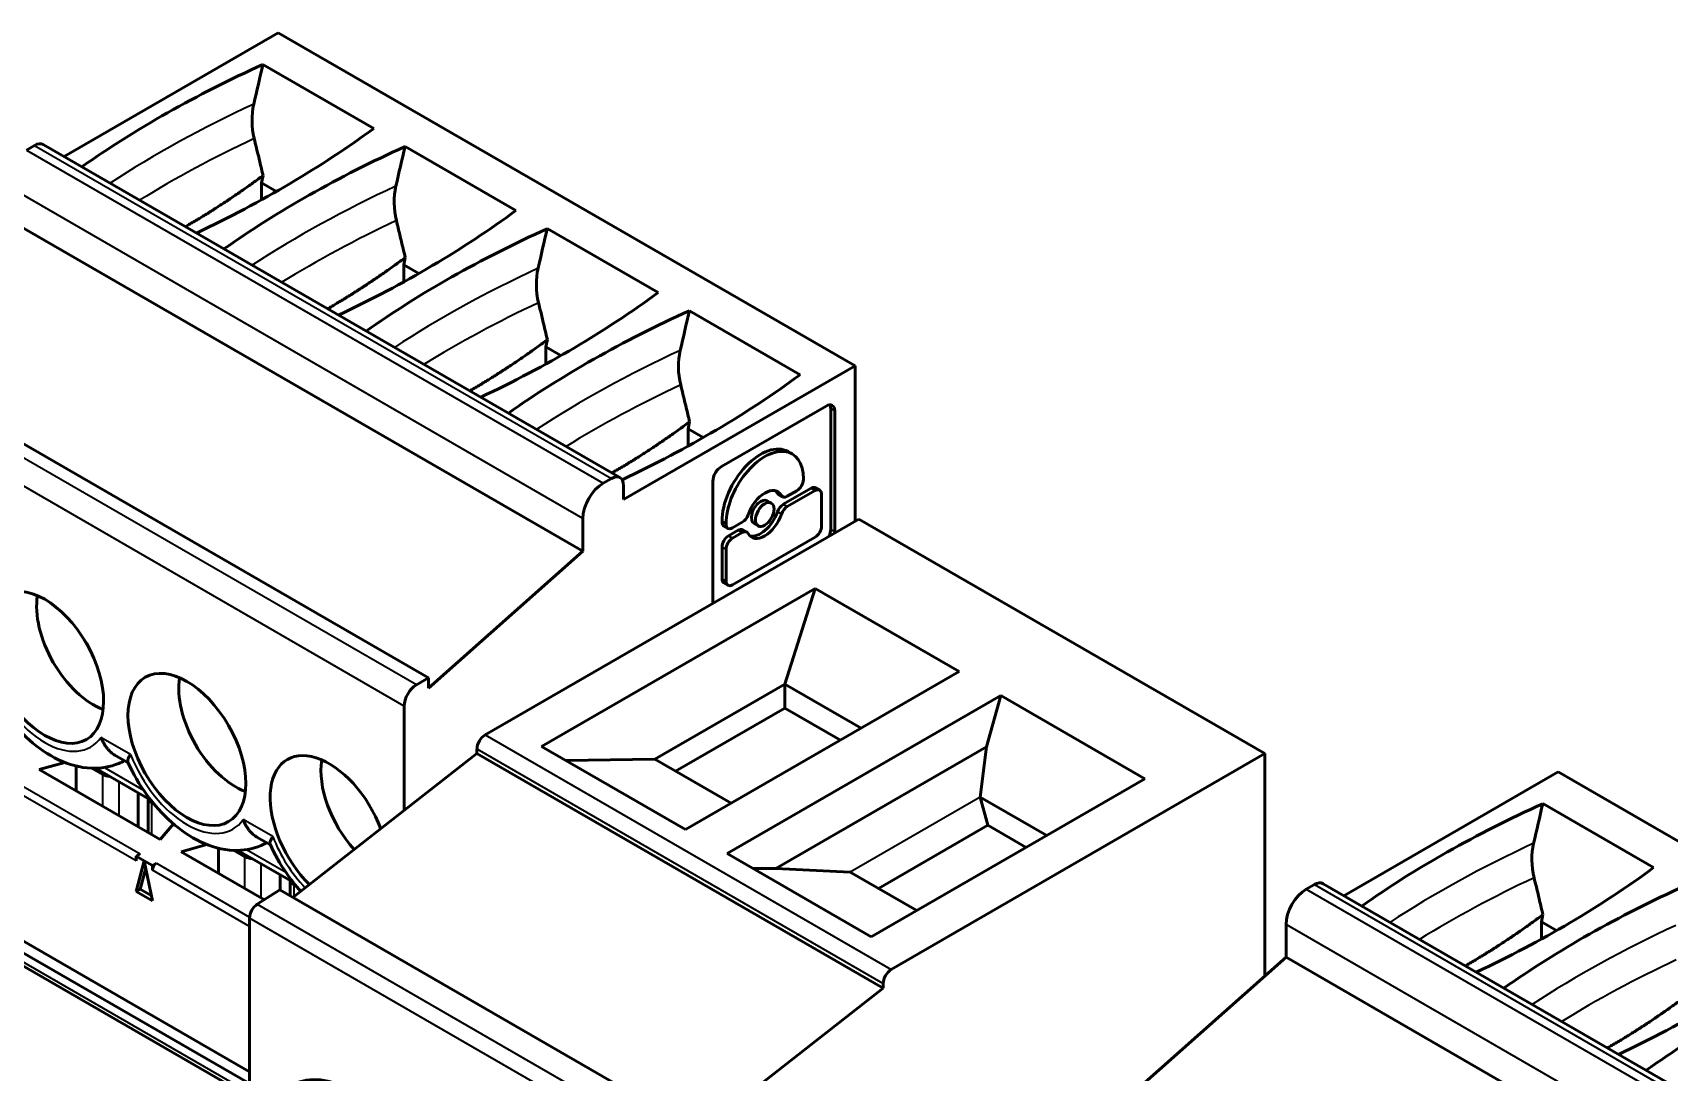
# Model space of a CAD drawing. Header units: millimetres. Extents: x 3137 to 5094, y 789 to 1822.
# Drawn here: x 4187.09 to 4215.58, y 1674.58 to 1692.67 of the extents above; entities that cross this region are included whole.
import ezdxf

# ---------------------------------------------------------------- set-up
doc = ezdxf.new("R2010")
doc.units = ezdxf.units.MM
doc.header["$LTSCALE"] = 1.8
doc.layers.add('외형선(ISO)', color=7, linetype='Continuous', lineweight=50)
doc.layers.add('좁은 외형선(ISO)', color=7, linetype='Continuous', lineweight=35)

msp = doc.modelspace()

# ---------------------------------------------------------------- linework, layer by layer
at = {"layer": '외형선(ISO)'}
for p, q in [((4187.634, 1690.515), (4191.364, 1692.669)), ((4191.364, 1692.669), (4201.405, 1686.872)), ((4191.097, 1692.118), (4193.026, 1691.004)), ((4186.98, 1690.628), (4187.122, 1690.709)), ((4187.272, 1690.724), (4197.313, 1684.927)), ((4193.572, 1690.689), (4195.5, 1689.575)), ((4191.074, 1690.06), (4191.1, 1690.185)), ((4191.074, 1689.763), (4191.074, 1690.06)), ((4191.336, 1689.909), (4191.074, 1690.06)), ((4196.668, 1683.647), (4186.627, 1689.444)), ((4196.047, 1689.26), (4197.975, 1688.147)), ((4193.549, 1688.631), (4193.575, 1688.757)), ((4193.549, 1688.334), (4193.549, 1688.631)), ((4193.811, 1688.48), (4193.549, 1688.631)), ((4198.522, 1687.831), (4200.45, 1686.718)), ((4193.981, 1681.442), (4183.94, 1687.239)), ((4196.024, 1687.203), (4196.05, 1687.328)), ((4196.285, 1687.052), (4196.024, 1687.203)), ((4196.024, 1686.905), (4196.024, 1687.203)), ((4197.375, 1684.545), (4201.405, 1686.872)), ((4201.405, 1686.872), (4201.405, 1684.169)), ((4199.079, 1685.121), (4200.903, 1686.173)), ((4200.981, 1686.128), (4200.981, 1684.023)), ((4201.052, 1686.087), (4201.052, 1683.982)), ((4198.499, 1685.774), (4198.525, 1685.899)), ((4198.76, 1685.623), (4198.499, 1685.774)), ((4198.499, 1685.476), (4198.499, 1685.774)), ((4200.238, 1685.38), (4200.308, 1685.339)), ((4197.021, 1684.831), (4197.163, 1684.912)), ((4200.505, 1684.893), (4200.505, 1684.904)), ((4197.375, 1684.79), (4197.375, 1684.545)), ((4198.93, 1682.757), (4198.93, 1684.863)), ((4200.074, 1684.635), (4200.145, 1684.594)), ((4200.153, 1684.463), (4200.639, 1684.743)), ((4200.71, 1684.702), (4200.224, 1684.422)), ((4200.224, 1684.602), (4200.394, 1684.7)), ((4200.718, 1684.751), (4200.789, 1684.71)), ((4200.822, 1684.085), (4200.822, 1684.638)), ((4199.876, 1684.525), (4199.947, 1684.484)), ((4194.965, 1680.451), (4201.47, 1684.207)), ((4196.668, 1683.647), (4196.668, 1684.218)), ((4199.089, 1684.168), (4199.089, 1684.158)), ((4199.122, 1684.085), (4199.193, 1684.044)), ((4199.16, 1684.127), (4199.16, 1684.117)), ((4199.272, 1684.052), (4199.442, 1684.15)), ((4199.45, 1684.019), (4199.521, 1683.978)), ((4199.648, 1684.129), (4199.719, 1684.088)), ((4208.541, 1680.124), (4201.47, 1684.207)), ((4199.201, 1683.913), (4199.371, 1684.011)), ((4199.442, 1683.97), (4199.272, 1683.872)), ((4199.272, 1683.061), (4200.71, 1683.892)), ((4193.981, 1681.264), (4196.668, 1683.647)), ((4199.089, 1683.167), (4199.089, 1683.719)), ((4199.16, 1683.678), (4199.16, 1683.126)), ((4200.709, 1682.999), (4195.948, 1680.25)), ((4199.122, 1683.094), (4199.193, 1683.054)), ((4200.709, 1682.999), (4200.18, 1681.335)), ((4203.217, 1681.551), (4200.709, 1682.999)), ((4187.976, 1682.124), (4188.068, 1681.964)), ((4203.217, 1681.551), (4198.456, 1678.802)), ((4193.768, 1681.32), (4193.981, 1681.442)), ((4193.981, 1681.442), (4193.981, 1681.264)), ((4197.917, 1680.028), (4200.18, 1681.335)), ((4200.18, 1681.335), (4200.18, 1680.918)), ((4200.18, 1681.335), (4201.511, 1680.566)), ((4193.556, 1679.135), (4193.556, 1680.952)), ((4198.277, 1679.82), (4200.18, 1680.918)), ((4203.942, 1681.133), (4199.181, 1678.384)), ((4200.18, 1680.918), (4201.15, 1680.358)), ((4203.942, 1681.133), (4203.695, 1680.245)), ((4206.45, 1679.685), (4203.942, 1681.133)), ((4190.451, 1680.695), (4190.543, 1680.535)), ((4188.752, 1679.964), (4188.517, 1680.1)), ((4191.619, 1677.622), (4194.823, 1680.124)), ((4194.823, 1680.206), (4194.823, 1680.124)), ((4201.894, 1676.042), (4194.823, 1680.124)), ((4195.948, 1680.25), (4198.456, 1678.802)), ((4197.917, 1680.028), (4196.372, 1680.005)), ((4197.917, 1680.028), (4199.248, 1679.26)), ((4200.027, 1678.128), (4203.695, 1680.245)), ((4202.036, 1676.368), (4208.541, 1680.124)), ((4203.695, 1680.245), (4203.584, 1679.369)), ((4208.541, 1680.124), (4208.541, 1676.255)), ((4187.199, 1679.846), (4187.647, 1679.972)), ((4187.199, 1679.846), (4189.307, 1678.629)), ((4187.846, 1679.472), (4187.846, 1679.908)), ((4188.119, 1679.87), (4188.31, 1679.76)), ((4188.185, 1679.87), (4189.147, 1679.314)), ((4209.915, 1677.651), (4213.645, 1679.805)), ((4213.645, 1679.805), (4223.686, 1674.008)), ((4206.45, 1679.685), (4201.688, 1676.936)), ((4188.925, 1678.85), (4188.925, 1679.442)), ((4189.1, 1679.341), (4189.1, 1678.749)), ((4189.203, 1679.244), (4189.158, 1679.27)), ((4192.926, 1679.266), (4193.018, 1679.106)), ((4203.584, 1679.369), (4204.743, 1678.7)), ((4203.584, 1679.369), (4203.715, 1678.877)), ((4213.378, 1679.254), (4215.307, 1678.14)), ((4189.307, 1678.629), (4189.538, 1678.903)), ((4190.863, 1674.383), (4183.409, 1678.686)), ((4190.863, 1674.587), (4183.586, 1678.789)), ((4191.227, 1678.535), (4190.992, 1678.671)), ((4203.715, 1678.877), (4201.813, 1677.779)), ((4203.715, 1678.877), (4204.382, 1678.492)), ((4183.451, 1678.432), (4190.863, 1674.152)), ((4188.889, 1678.339), (4188.96, 1678.38)), ((4188.889, 1678.339), (4189.031, 1678.258)), ((4188.889, 1678.258), (4188.889, 1678.339)), ((4189.674, 1678.417), (4190.122, 1678.543)), ((4189.674, 1678.417), (4191.122, 1677.581)), ((4190.321, 1678.043), (4190.321, 1678.479)), ((4190.594, 1678.441), (4190.784, 1678.331)), ((4190.659, 1678.441), (4191.622, 1677.885)), ((4201.688, 1676.936), (4199.181, 1678.384)), ((4189.031, 1678.258), (4188.889, 1677.727)), ((4188.959, 1677.768), (4189.057, 1678.131)), ((4189.173, 1677.563), (4189.031, 1678.258)), ((4189.031, 1678.258), (4189.172, 1678.176)), ((4189.172, 1678.176), (4189.243, 1678.217)), ((4189.172, 1678.176), (4189.172, 1678.095)), ((4200.027, 1678.128), (4199.625, 1678.127)), ((4201.321, 1678.063), (4200.027, 1678.128)), ((4201.321, 1678.063), (4202.48, 1677.393)), ((4188.889, 1677.727), (4188.959, 1677.768)), ((4189.154, 1677.656), (4188.959, 1677.768)), ((4191.394, 1677.752), (4190.999, 1677.504)), ((4198.465, 1673.67), (4191.394, 1677.752)), ((4191.4, 1677.749), (4191.4, 1678.013)), ((4191.574, 1677.913), (4191.574, 1677.648)), ((4191.678, 1677.815), (4191.633, 1677.841)), ((4209.261, 1677.764), (4209.403, 1677.845)), ((4209.553, 1677.86), (4219.593, 1672.063)), ((4188.889, 1677.727), (4189.173, 1677.563)), ((4190.863, 1671.2), (4190.863, 1677.263)), ((4213.355, 1677.196), (4213.381, 1677.322)), ((4213.355, 1676.899), (4213.355, 1677.196)), ((4213.617, 1677.045), (4213.355, 1677.196)), ((4208.908, 1676.58), (4208.908, 1677.151)), ((4206.342, 1674.305), (4208.908, 1676.58)), ((4218.949, 1670.783), (4208.908, 1676.58)), ((4198.604, 1673.472), (4201.894, 1676.042)), ((4201.894, 1676.123), (4201.894, 1676.042))]:
    msp.add_line(p, q, dxfattribs=at)
for centre, major_axis, ratio, start_param, end_param in [((4203.428, 1683.026), (-20, 0), 0.57735, 5.376697, 5.59774), ((4203.428, 1675.664), (-13.016, -69.532), 0.218386, 4.514556, 4.524759), ((4191.649, 1691.014), (-0.213, 0.99), 0.718086, 0.992119, 1.603505), ((4177.279, 1698.123), (20, 0), 0.57735, 5.397834, 5.618878), ((4187.122, 1690.464), (0.15, 0.26), 0.57735, 0, 0.785398), ((4205.902, 1681.597), (-20, 0), 0.57735, 5.376697, 5.59774), ((4205.902, 1674.236), (-13.016, -69.532), 0.218386, 4.514556, 4.524759), ((4194.124, 1689.585), (-0.213, 0.99), 0.718086, 0.992119, 1.603505), ((4179.754, 1696.694), (20, 0), 0.57735, 5.397834, 5.618878), ((4208.377, 1680.168), (-20, 0), 0.57735, 5.376697, 5.59774), ((4208.377, 1672.807), (-13.016, -69.532), 0.218386, 4.514556, 4.524759), ((4196.599, 1688.156), (-0.213, 0.99), 0.718086, 0.992119, 1.603505), ((4182.228, 1695.265), (20, 0), 0.57735, 5.397834, 5.618878), ((4210.852, 1678.74), (-20, 0), 0.57735, 5.376697, 5.59774), ((4210.852, 1671.378), (-13.016, -69.532), 0.218386, 4.514556, 4.524759), ((4199.073, 1686.727), (-0.213, 0.99), 0.718086, 0.992119, 1.603505), ((4184.703, 1693.837), (20, 0), 0.57735, 5.396921, 5.618878), ((4200.903, 1686.001), (0.105, 0.183), 0.57735, 5.497787, 7.068583), ((4200.832, 1686.042), (0.105, 0.183), 0.57735, 5.497787, 5.941106), ((4199.762, 1684.556), (0.476, 0.824), 0.57735, 0, 2.356194), ((4199.833, 1684.515), (0.476, 0.824), 0.57735, 5.497787, 8.63938), ((4197.163, 1684.667), (0.15, 0.26), 0.57735, 5.497787, 7.068583), ((4199.079, 1684.949), (-0.105, -0.183), 0.57735, 3.926991, 5.497787), ((4200.394, 1684.829), (0.079, 0.137), 0.57735, 3.926991, 5.497787), ((4197.021, 1684.422), (-0.25, -0.433), 0.57735, 3.926991, 5.497787), ((4199.833, 1684.286), (0.228, 0.396), 0.57735, 5.949564, 8.187603), ((4199.762, 1684.327), (0.228, 0.396), 0.57735, 5.949564, 6.127739), ((4200.153, 1684.772), (-0.079, -0.137), 0.57735, 5.949564, 6.283185), ((4200.224, 1684.731), (-0.079, -0.137), 0.57735, 5.949564, 7.068583), ((4200.639, 1684.614), (0.079, 0.137), 0.57735, 0, 0.785398), ((4200.71, 1684.573), (0.079, 0.137), 0.57735, 5.497787, 7.068583), ((4199.762, 1684.327), (-0.228, -0.396), 0.57735, 0.155447, 1.904417), ((4199.762, 1684.327), (0.114, 0.198), 0.57735, 0, 3.141593), ((4200.153, 1684.333), (-0.079, -0.137), 0.57735, 3.926991, 5.04601), ((4200.224, 1684.293), (-0.079, -0.137), 0.57735, 3.926991, 5.04601), ((4199.201, 1684.222), (-0.079, -0.137), 0.57735, 5.497787, 6.283185), ((4199.272, 1684.181), (-0.079, -0.137), 0.57735, 5.497787, 7.068583), ((4199.371, 1683.882), (0.079, 0.137), 0.57735, 0, 0.785398), ((4199.442, 1684.279), (0.079, 0.137), 0.57735, 3.926991, 5.04601), ((4199.833, 1684.286), (-0.228, -0.396), 0.57735, 5.949564, 8.187603), ((4200.71, 1684.021), (0.079, 0.137), 0.57735, 3.926991, 5.497787), ((4200.832, 1683.937), (0.105, 0.183), 0.57735, 4.887569, 5.497787), ((4199.201, 1683.784), (-0.079, -0.137), 0.57735, 3.926991, 5.497787), ((4199.272, 1683.743), (-0.079, -0.137), 0.57735, 3.926991, 5.497787), ((4199.442, 1683.841), (0.079, 0.137), 0.57735, 5.949564, 7.068583), ((4200.903, 1683.896), (0.105, 0.183), 0.57735, 5.398973, 5.497787), ((4199.201, 1683.231), (-0.079, -0.137), 0.57735, 5.497787, 6.283185), ((4199.272, 1683.191), (-0.079, -0.137), 0.57735, 5.497787, 7.068583), ((4188.147, 1682.116), (-0.7, 1.212), 0.57735, 0.613952, 2.52764), ((4199.079, 1682.843), (-0.105, -0.183), 0.57735, 5.497787, 5.596602), ((4190.622, 1680.687), (-0.7, 1.212), 0.57735, 0.613952, 2.52764), ((4193.768, 1681.075), (-0.15, -0.26), 0.57735, 3.926991, 5.497787), ((4194.965, 1680.287), (-0.1, -0.173), 0.57735, 3.926991, 5.497787), ((4192.248, 1678.768), (-0.725, 1.256), 0.57735, 4.426794, 8.301264), ((4188.451, 1679.842), (0.2, 0), 0.57735, 3.926991, 4.616874), ((4193.097, 1679.258), (-0.7, 1.212), 0.57735, 0.613952, 1.928356), ((4189.3, 1679.352), (-0.2, 0), 0.57735, 0.095515, 0.785398), ((4225.708, 1670.162), (-20, 0), 0.57735, 5.376697, 5.59774), ((4225.708, 1662.8), (-13.016, -69.532), 0.218386, 4.514556, 4.524759), ((4190.926, 1678.413), (0.2, 0), 0.57735, 3.926991, 4.616874), ((4213.93, 1678.15), (-0.213, 0.99), 0.718086, 0.992119, 1.603505), ((4189.243, 1678.135), (-0.05, -0.0866), 0.57735, 3.926991, 5.497787), ((4199.56, 1685.259), (20, 0), 0.57735, 5.397834, 5.618878), ((4191.774, 1677.923), (-0.2, 0), 0.57735, 0.095515, 0.785398), ((4209.261, 1677.356), (-0.25, -0.433), 0.57735, 3.926991, 5.497787), ((4209.403, 1677.601), (0.15, 0.26), 0.57735, 0, 0.785398), ((4228.183, 1668.733), (-20, 0), 0.57735, 5.376697, 5.59774), ((4191.005, 1677.345), (-0.1, -0.173), 0.57735, 3.970624, 5.497787), ((4202.035, 1683.83), (20, 0), 0.57735, 5.397834, 5.618878), ((4202.036, 1676.205), (-0.1, -0.173), 0.57735, 3.926991, 5.497787), ((4230.658, 1667.305), (-20, 0), 0.57735, 5.376697, 5.59774)]:
    msp.add_ellipse(centre, major_axis=major_axis, ratio=ratio, start_param=start_param, end_param=end_param, dxfattribs=at)
for centre, major_axis in [((4199.833, 1684.286), (-0.114, -0.198)), ((4187.298, 1681.626), (-0.725, 1.256)), ((4189.773, 1680.197), (-0.725, 1.256)), ((4192.631, 1672.629), (1, -1.732))]:
    msp.add_ellipse(centre, major_axis=major_axis, ratio=0.57735, dxfattribs=at)
for points, knots in [([(4190.945, 1690.828), (4190.958, 1690.775), (4190.971, 1690.721), (4190.984, 1690.668), (4190.997, 1690.614), (4191.01, 1690.56), (4191.023, 1690.507), (4191.036, 1690.453), (4191.048, 1690.4), (4191.061, 1690.346), (4191.074, 1690.293), (4191.087, 1690.239), (4191.1, 1690.185)], [27.3487746, 27.3487746, 27.3487746, 27.3487746, 27.5141397, 27.5141397, 27.5141397, 27.6795053, 27.6795053, 27.6795053, 27.8448716, 27.8448716, 27.8448716, 28.0102384, 28.0102384, 28.0102384, 28.0102384]), ([(4193.42, 1689.399), (4193.433, 1689.346), (4193.446, 1689.292), (4193.459, 1689.239), (4193.472, 1689.185), (4193.485, 1689.132), (4193.498, 1689.078), (4193.51, 1689.024), (4193.523, 1688.971), (4193.536, 1688.917), (4193.549, 1688.864), (4193.562, 1688.81), (4193.575, 1688.757)], [27.3487746, 27.3487746, 27.3487746, 27.3487746, 27.5141397, 27.5141397, 27.5141397, 27.6795053, 27.6795053, 27.6795053, 27.8448716, 27.8448716, 27.8448716, 28.0102384, 28.0102384, 28.0102384, 28.0102384]), ([(4195.895, 1687.971), (4195.908, 1687.917), (4195.921, 1687.863), (4195.934, 1687.81), (4195.947, 1687.756), (4195.96, 1687.703), (4195.972, 1687.649), (4195.985, 1687.596), (4195.998, 1687.542), (4196.011, 1687.488), (4196.024, 1687.435), (4196.037, 1687.381), (4196.05, 1687.328)], [27.3487746, 27.3487746, 27.3487746, 27.3487746, 27.5141397, 27.5141397, 27.5141397, 27.6795053, 27.6795053, 27.6795053, 27.8448716, 27.8448716, 27.8448716, 28.0102384, 28.0102384, 28.0102384, 28.0102384]), ([(4198.37, 1686.542), (4198.383, 1686.488), (4198.396, 1686.435), (4198.409, 1686.381), (4198.422, 1686.327), (4198.434, 1686.274), (4198.447, 1686.22), (4198.46, 1686.167), (4198.473, 1686.113), (4198.486, 1686.06), (4198.499, 1686.006), (4198.512, 1685.952), (4198.525, 1685.899)], [27.3487746, 27.3487746, 27.3487746, 27.3487746, 27.5141397, 27.5141397, 27.5141397, 27.6795053, 27.6795053, 27.6795053, 27.8448716, 27.8448716, 27.8448716, 28.0102384, 28.0102384, 28.0102384, 28.0102384]), ([(4186.272, 1681.404), (4186.362, 1681.205), (4186.473, 1681.013), (4186.729, 1680.66), (4186.874, 1680.499), (4187.188, 1680.221), (4187.358, 1680.105), (4187.719, 1679.933), (4187.912, 1679.878), (4188.272, 1679.864), (4188.437, 1679.89), (4188.623, 1679.969), (4188.655, 1679.985), (4188.686, 1680.002)], [2.185909, 2.185909, 2.185909, 2.185909, 2.534125, 2.534125, 2.882342, 2.882342, 3.230558, 3.230558, 3.578774, 3.578774, 3.856739, 3.856739, 3.916819, 3.916819, 3.916819, 3.916819]), ([(4188.517, 1680.1), (4188.512, 1680.103), (4188.508, 1680.105), (4188.504, 1680.108), (4188.492, 1680.116), (4188.48, 1680.124), (4188.468, 1680.133), (4188.456, 1680.143), (4188.445, 1680.153), (4188.434, 1680.163), (4188.423, 1680.174), (4188.412, 1680.185), (4188.402, 1680.196), (4188.392, 1680.208), (4188.382, 1680.22), (4188.372, 1680.233), (4188.363, 1680.246), (4188.354, 1680.259), (4188.345, 1680.273), (4188.337, 1680.287), (4188.328, 1680.301), (4188.32, 1680.315), (4188.313, 1680.33), (4188.305, 1680.345), (4188.298, 1680.36), (4188.291, 1680.376), (4188.284, 1680.391), (4188.278, 1680.407)], [0.5832526, 0.5832526, 0.5832526, 0.5832526, 0.6016391, 0.6016391, 0.6016391, 0.6542184, 0.6542184, 0.6542184, 0.7068174, 0.7068174, 0.7068174, 0.759171, 0.759171, 0.759171, 0.8114111, 0.8114111, 0.8114111, 0.8636676, 0.8636676, 0.8636676, 0.9158958, 0.9158958, 0.9158958, 0.9682186, 0.9682186, 0.9682186, 1.0204727, 1.0204727, 1.0204727, 1.0204727]), ([(4188.747, 1679.975), (4188.746, 1679.978), (4188.745, 1679.981), (4188.744, 1679.984), (4188.743, 1679.989), (4188.743, 1679.994), (4188.743, 1679.999), (4188.744, 1680.005), (4188.745, 1680.011), (4188.746, 1680.017), (4188.748, 1680.024), (4188.75, 1680.031), (4188.753, 1680.038), (4188.756, 1680.045), (4188.759, 1680.052), (4188.763, 1680.06), (4188.767, 1680.068), (4188.772, 1680.076), (4188.777, 1680.084), (4188.782, 1680.092), (4188.787, 1680.101), (4188.794, 1680.109)], [0.6696626, 0.6696626, 0.6696626, 0.6696626, 0.7057633, 0.7057633, 0.7057633, 0.7581259, 0.7581259, 0.7581259, 0.8103638, 0.8103638, 0.8103638, 0.8626229, 0.8626229, 0.8626229, 0.9148484, 0.9148484, 0.9148484, 0.9671682, 0.9671682, 0.9671682, 1.0194216, 1.0194216, 1.0194216, 1.0194216]), ([(4188.747, 1679.975), (4188.837, 1679.776), (4188.948, 1679.584), (4189.204, 1679.231), (4189.349, 1679.07), (4189.663, 1678.792), (4189.832, 1678.676), (4190.194, 1678.504), (4190.387, 1678.449), (4190.747, 1678.435), (4190.912, 1678.462), (4191.097, 1678.54), (4191.13, 1678.556), (4191.161, 1678.573)], [2.185909, 2.185909, 2.185909, 2.185909, 2.534125, 2.534125, 2.882342, 2.882342, 3.230558, 3.230558, 3.578774, 3.578774, 3.856739, 3.856739, 3.916819, 3.916819, 3.916819, 3.916819]), ([(4190.992, 1678.671), (4190.987, 1678.674), (4190.983, 1678.676), (4190.979, 1678.679), (4190.966, 1678.687), (4190.954, 1678.695), (4190.943, 1678.705), (4190.931, 1678.714), (4190.92, 1678.724), (4190.909, 1678.734), (4190.898, 1678.745), (4190.887, 1678.756), (4190.877, 1678.768), (4190.867, 1678.779), (4190.857, 1678.792), (4190.847, 1678.804), (4190.838, 1678.817), (4190.829, 1678.83), (4190.82, 1678.844), (4190.811, 1678.858), (4190.803, 1678.872), (4190.795, 1678.887), (4190.787, 1678.901), (4190.78, 1678.916), (4190.773, 1678.931), (4190.766, 1678.947), (4190.759, 1678.962), (4190.753, 1678.978)], [0.5832526, 0.5832526, 0.5832526, 0.5832526, 0.6016391, 0.6016391, 0.6016391, 0.6542184, 0.6542184, 0.6542184, 0.7068174, 0.7068174, 0.7068174, 0.759171, 0.759171, 0.759171, 0.8114111, 0.8114111, 0.8114111, 0.8636676, 0.8636676, 0.8636676, 0.9158958, 0.9158958, 0.9158958, 0.9682186, 0.9682186, 0.9682186, 1.0204727, 1.0204727, 1.0204727, 1.0204727]), ([(4191.222, 1678.546), (4191.221, 1678.549), (4191.22, 1678.552), (4191.219, 1678.555), (4191.218, 1678.56), (4191.218, 1678.565), (4191.218, 1678.571), (4191.219, 1678.576), (4191.22, 1678.582), (4191.221, 1678.588), (4191.223, 1678.595), (4191.225, 1678.602), (4191.228, 1678.609), (4191.231, 1678.616), (4191.234, 1678.623), (4191.238, 1678.631), (4191.242, 1678.639), (4191.246, 1678.647), (4191.252, 1678.655), (4191.257, 1678.663), (4191.262, 1678.672), (4191.268, 1678.681)], [0.6696626, 0.6696626, 0.6696626, 0.6696626, 0.7057633, 0.7057633, 0.7057633, 0.7581259, 0.7581259, 0.7581259, 0.8103638, 0.8103638, 0.8103638, 0.8626229, 0.8626229, 0.8626229, 0.9148484, 0.9148484, 0.9148484, 0.9671682, 0.9671682, 0.9671682, 1.0194216, 1.0194216, 1.0194216, 1.0194216]), ([(4191.222, 1678.546), (4191.3, 1678.375), (4191.393, 1678.209), (4191.577, 1677.938), (4191.663, 1677.829), (4191.754, 1677.727)], [2.185909, 2.185909, 2.185909, 2.185909, 2.4859649, 2.4859649, 2.7076018, 2.7076018, 2.7076018, 2.7076018]), ([(4213.226, 1677.964), (4213.239, 1677.911), (4213.252, 1677.857), (4213.265, 1677.804), (4213.278, 1677.75), (4213.291, 1677.697), (4213.304, 1677.643), (4213.316, 1677.589), (4213.329, 1677.536), (4213.342, 1677.482), (4213.355, 1677.429), (4213.368, 1677.375), (4213.381, 1677.322)], [27.3487746, 27.3487746, 27.3487746, 27.3487746, 27.5141397, 27.5141397, 27.5141397, 27.6795053, 27.6795053, 27.6795053, 27.8448716, 27.8448716, 27.8448716, 28.0102384, 28.0102384, 28.0102384, 28.0102384])]:
    msp.add_open_spline(points, degree=3, knots=knots, dxfattribs=at)
for points in [[(4191.1, 1690.185), (4190.422, 1689.684), (4189.748, 1689.294)], [(4193.575, 1688.757), (4192.897, 1688.255), (4192.223, 1687.866)], [(4196.05, 1687.328), (4195.372, 1686.826), (4194.698, 1686.437)], [(4198.525, 1685.899), (4197.847, 1685.397), (4197.173, 1685.008)], [(4213.381, 1677.322), (4212.703, 1676.82), (4212.029, 1676.431)], [(4215.856, 1675.893), (4215.178, 1675.391), (4214.504, 1675.002)]]:
    msp.add_rational_spline(points, [1.02770253116, 1.03021040397, 1.03021599738], degree=2, dxfattribs=at)
at = {"layer": '좁은 외형선(ISO)'}
for p, q in [((4186.98, 1690.628), (4197.021, 1684.831)), ((4187.122, 1690.709), (4197.163, 1684.912)), ((4196.668, 1684.218), (4186.627, 1690.015)), ((4193.768, 1681.32), (4183.728, 1687.117)), ((4193.556, 1680.952), (4183.515, 1686.749)), ((4201.052, 1686.087), (4200.981, 1686.128)), ((4200.123, 1684.617), (4200.053, 1684.657)), ((4200.639, 1684.743), (4200.71, 1684.702)), ((4200.123, 1684.291), (4200.053, 1684.332)), ((4200.153, 1684.463), (4200.224, 1684.422)), ((4199.16, 1684.127), (4199.089, 1684.168)), ((4199.16, 1684.117), (4199.089, 1684.158)), ((4201.052, 1683.982), (4200.981, 1684.023)), ((4199.201, 1683.913), (4199.272, 1683.872)), ((4199.371, 1684.011), (4199.442, 1683.97)), ((4199.16, 1683.678), (4199.089, 1683.719)), ((4199.16, 1683.126), (4199.089, 1683.167)), ((4188.794, 1680.109), (4188.278, 1680.407)), ((4194.965, 1680.451), (4202.036, 1676.368)), ((4194.823, 1680.206), (4201.894, 1676.123)), ((4188.31, 1679.205), (4188.31, 1679.76)), ((4188.337, 1679.883), (4189.019, 1679.489)), ((4188.889, 1678.258), (4186.697, 1679.523)), ((4186.768, 1679.646), (4188.96, 1678.38)), ((4188.592, 1679.042), (4188.592, 1679.634)), ((4189.158, 1679.27), (4189.158, 1678.715)), ((4203.584, 1679.369), (4201.321, 1678.063)), ((4191.268, 1678.681), (4190.753, 1678.978)), ((4190.863, 1674.22), (4183.409, 1678.523)), ((4190.784, 1677.776), (4190.784, 1678.331)), ((4190.812, 1678.454), (4191.494, 1678.06)), ((4190.863, 1677.118), (4189.172, 1678.095)), ((4189.243, 1678.217), (4190.864, 1677.281)), ((4191.067, 1677.613), (4191.067, 1678.205)), ((4191.633, 1677.841), (4191.633, 1677.633)), ((4209.261, 1677.764), (4219.302, 1671.967)), ((4209.403, 1677.845), (4219.443, 1672.048)), ((4190.999, 1677.504), (4198.07, 1673.422)), ((4197.934, 1673.181), (4190.863, 1677.263)), ((4218.949, 1671.354), (4208.908, 1677.151))]:
    msp.add_line(p, q, dxfattribs=at)
for centre, major_axis, start_param, end_param in [((4203.428, 1682.409), (-20, 0), 5.386899, 5.559793), ((4203.428, 1681.94), (-19.819, 0), 5.393683, 5.531385), ((4205.902, 1680.98), (-20, 0), 5.386899, 5.559793), ((4205.902, 1680.511), (-19.819, 0), 5.393683, 5.531385), ((4208.377, 1679.551), (-20, 0), 5.386899, 5.559793), ((4208.377, 1679.082), (-19.819, 0), 5.393683, 5.531385), ((4210.852, 1678.122), (-20, 0), 5.386899, 5.559793), ((4210.852, 1677.654), (-19.819, 0), 5.393683, 5.531385), ((4187.298, 1681.626), (0.8, -1.386), 4.45059, 6.544985), ((4189.773, 1680.197), (0.8, -1.386), 4.45059, 6.544985), ((4192.248, 1678.768), (0.8, -1.386), 4.45059, 5.12393), ((4225.708, 1669.545), (-20, 0), 5.386899, 5.559793), ((4225.708, 1669.076), (-19.819, 0), 5.393683, 5.531385), ((4228.183, 1668.116), (-20, 0), 5.386899, 5.559793), ((4228.183, 1667.647), (-19.819, 0), 5.393683, 5.531385)]:
    msp.add_ellipse(centre, major_axis=major_axis, ratio=0.57735, start_param=start_param, end_param=end_param, dxfattribs=at)

doc.saveas('drawing.dxf')
